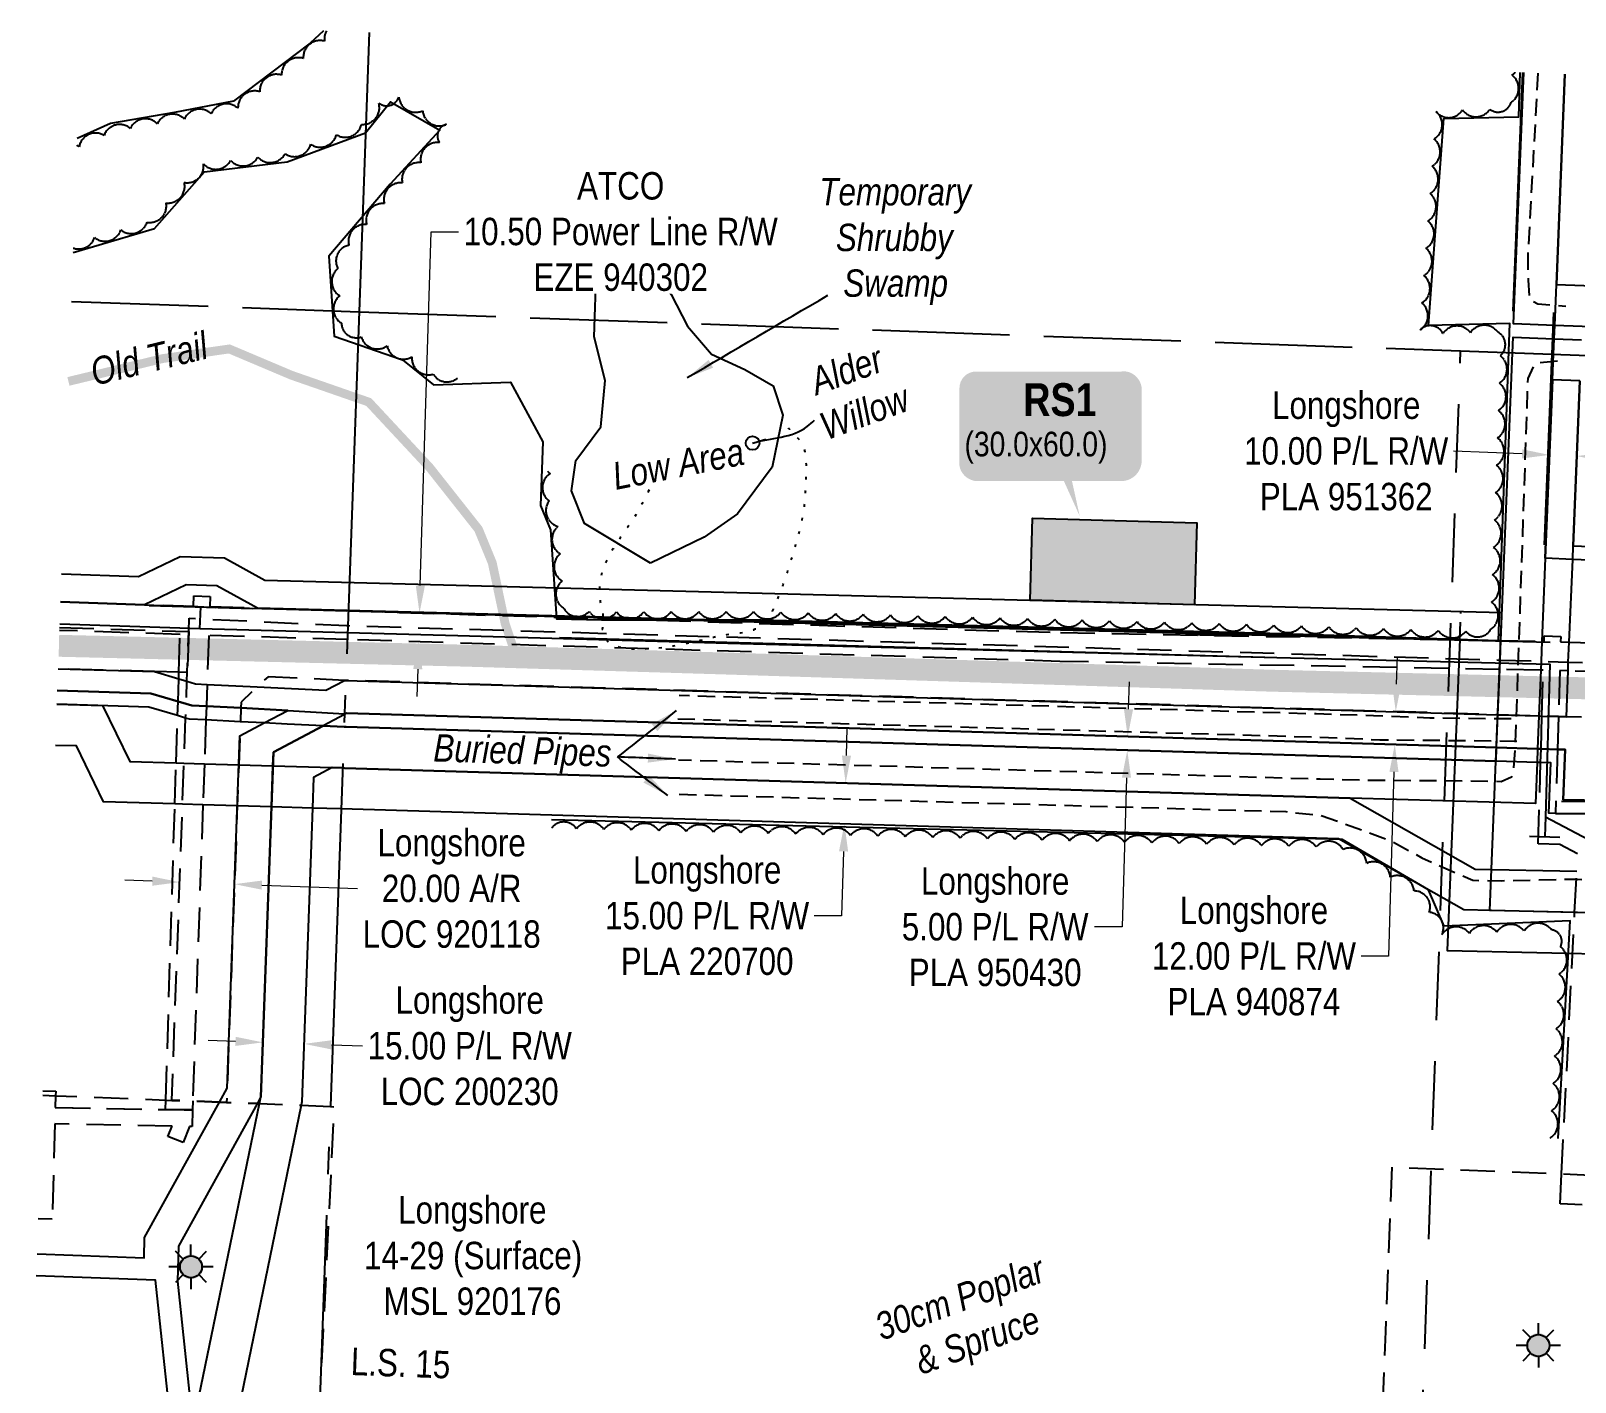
# Model space of a CAD drawing. Extents: x 341016 to 343384, y 6165871 to 6167962.
# Drawn here: x 341644 to 342208, y 6166415 to 6166908 of the extents above; entities that cross this region are included whole.
import ezdxf

# ---------------------------------------------------------------- set-up
doc = ezdxf.new("R2010")
doc.units = 0
doc.header["$LTSCALE"] = 5
doc.header["$PDMODE"] = 3
doc.header["$PDSIZE"] = 20
for name, pattern in [('0', [1, 1, 0]), ('foc-ACCESSROAD', [3.75, 2.5, -1.25]), ('foc-FLOWLINE', [3.75, 2.5, -1.25]), ('foc-LSD', [8, 5, -3]), ('foc-QUARTERLINE', [33, 25, -3, 2, -3]), ('foc-TOPO', [1, 0.2, -0.8]), ('foc-TRAV', [1.875, 1.25, -0.625]), ('foc-UNSURVEYED', [12.5, 10, -2.5]), ('POWERLINE5', [7.8, 2.4, -0.6, 0.6, -0.6, 0.6, -0.6, 2.4]), ('UG_PIPE', [1.875, 1.25, -0.625])]:
    doc.linetypes.add(name, pattern=pattern)
doc.layers.get('Defpoints').update_dxf_attribs({"color": 9})
for name, color, linetype in [('AS-PIPE-UG', 44, 'UG_PIPE'), ('AS-PIPE-UG-T', 44, 'Continuous'), ('AS-POWER', 104, 'foc-POWER'), ('AS-POWER-EXISTING', 72, 'POWERLINE5'), ('AS-ROADS', 254, 'Continuous'), ('AS-SYMBOL', 7, 'Continuous'), ('C-RW', 13, 'Continuous'), ('F-AR', 190, 'foc-ACCESSROAD'), ('F-EZE', 190, 'foc-FLOWLINE'), ('F-RW', 190, 'Continuous'), ('F-WS', 190, 'foc-ACCESSROAD'), ('F-WS-S', 190, 'Continuous'), ('L-QSEC', 8, 'foc-QUARTERLINE'), ('L-SECTION-LSD', 7, 'foc-LSD'), ('L-USEC', 7, 'foc-UNSURVEYED'), ('P-TEMP-BLOCKS', 250, 'Continuous'), ('P-TEMP-H', 41, 'Continuous'), ('P-TEMP_WORKSPACE', 46, 'Continuous'), ('P-TRAV', 4, 'foc-TRAV'), ('T-BUSH', 110, '0'), ('T-BUSH-T', 110, 'Continuous'), ('T-GENERAL', 48, 'foc-TOPO'), ('WETLAND', 143, 'Continuous'), ('WETLAND-T', 146, 'Continuous')]:
    doc.layers.add(name, color=color, linetype=linetype)
for name, color, linetype, lineweight in [('F-EZE-T', 190, 'Continuous', 9), ('F-RW-T', 190, 'Continuous', 9), ('F-WS-T', 190, 'Continuous', 9), ('T-TEXT', 48, 'Continuous', 18)]:
    doc.layers.add(name, color=color, linetype=linetype, lineweight=lineweight)
doc.styles.add('100L', font='ARIALN.TTF', dxfattribs={"height": 11})
doc.styles.add('80', font='ARIALN.TTF', dxfattribs={"height": 10})
doc.styles.add('80CG', font='ARIALN.TTF', dxfattribs={"height": 10})
doc.styles.add('80L', font='ARIALN.TTF', dxfattribs={"height": 10})
doc.styles.add('BOLD', font='ARIALNB.TTF')
doc.styles.add('foc-LtypeFont', font='ARIALN.TTF', dxfattribs={"height": 7.35})
doc.linetypes.add('foc-POWER', pattern='A,6,-1,["P",foc-LtypeFont,S=0.2,R=0,X=-0.625,Y=-0.75],-1.24,4', length=12.24)
doc.dimstyles.new('Compass 5 000', dxfattribs={"dimscale": 5, "dimtxt": 9, "dimasz": 2, "dimexe": 0.2, "dimexo": 0.0625, "dimgap": 0.5, "dimtad": 0, "dimtih": 1, "dimtoh": 1, "dimzin": 0, "dimdsep": 46, "dimtxsty": '80CG', "dimcen": 0.1, "dimse1": 1, "dimse2": 1, "dimclrd": 256, "dimclrt": 256, "dimaunit": 1, "dimadec": 4, "dimazin": 0, "dimtfac": 0.06, "dimtofl": 0, "dimtmove": 0, "dimatfit": 1, "dimfxl": 0.2, "dimtolj": 1, "dimtzin": 0, "dimlwd": -1, "dimarcsym": 0})

# ---------------------------------------------------------------- blocks, each defined once
blk = doc.blocks.new('*U439')
at = {"color": 72}
blk.add_line((-1.1, 0.04), (1.1, -0.04), dxfattribs=at)
at = {"layer": 'AS-SYMBOL', "color": 72, "flags": 128}
blk.add_lwpolyline([(0.05, 1.45), (0, 0)], dxfattribs=at)
blk = doc.blocks.new('*U441')
at = {"color": 72}
blk.add_line((1.1, -0.06), (-1.1, 0.06), dxfattribs=at)
at = {"layer": 'AS-SYMBOL', "color": 72, "flags": 128}
blk.add_lwpolyline([(-0.08, -1.59), (0, 0)], dxfattribs=at)
blk = doc.blocks.new('*D447')
at = {"layer": 'Defpoints', "color": 0, "transparency": 16777216}
for p in [(341785.98, 6166695.73), (341794.48, 6166695.47), (341794.16, 6166684.98)]:
    blk.add_point(p, dxfattribs=at)
at = {"layer": 'F-EZE-T', "transparency": 16777216}
for p, q in [((341786.28, 6166705.73), (341790.23, 6166834.91)), ((341790.23, 6166834.91), (341800.23, 6166834.91)), ((341785.35, 6166675.24), (341785.05, 6166665.25))]:
    blk.add_line(p, q, dxfattribs=at)
for points in [[(341784.62, 6166705.78), (341787.95, 6166705.68), (341785.98, 6166695.73)], [(341783.69, 6166675.29), (341787.02, 6166675.19), (341785.66, 6166685.24)]]:
    blk.add_solid(points, dxfattribs=at)
at = {"layer": 'F-EZE-T', "transparency": 16777216, "insert": (341859.38, 6166834.91), "char_height": 10, "attachment_point": 5, "style": '80CG', "bg_fill": 3, "box_fill_scale": 1.1, "bg_fill_color": 256, "bg_fill_true_color": 13158600, "bg_fill_transparency": 0}
blk.add_mtext('\\A1;ATCO\\P10.50 Power Line R/W\\PEZE 940302', dxfattribs=at)
blk = doc.blocks.new('*D449')
at = {"layer": 'Defpoints', "color": 0, "transparency": 16777216}
for p in [(342198.23, 6166753.42), (342197.78, 6166742.24), (342207.77, 6166741.83)]:
    blk.add_point(p, dxfattribs=at)
at = {"layer": 'F-RW-T', "transparency": 16777216}
for p, q in [((342188.24, 6166753.82), (342163.16, 6166754.84)), ((342218.21, 6166752.62), (342228.21, 6166752.21))]:
    blk.add_line(p, q, dxfattribs=at)
for points in [[(342188.31, 6166755.49), (342188.17, 6166752.16), (342198.23, 6166753.42)], [(342218.28, 6166754.28), (342218.15, 6166750.95), (342208.22, 6166753.02)]]:
    blk.add_solid(points, dxfattribs=at)
at = {"layer": 'F-RW-T', "transparency": 16777216, "insert": (342124.07, 6166754.84), "char_height": 10, "attachment_point": 5, "style": '80CG', "bg_fill": 3, "box_fill_scale": 1.1, "bg_fill_color": 256, "bg_fill_true_color": 13158600, "bg_fill_transparency": 0}
blk.add_mtext('\\A1;Longshore\\P10.00 P/L R/W\\PPLA 951362', dxfattribs=at)
blk = doc.blocks.new('*D452')
at = {"layer": 'Defpoints', "color": 0, "transparency": 16777216}
for p in [(341698.62, 6166600.89), (341718.6, 6166600.17), (341718.47, 6166596.78)]:
    blk.add_point(p, dxfattribs=at)
at = {"layer": 'F-RW-T', "transparency": 16777216}
for p, q in [((341688.5, 6166597.86), (341678.51, 6166598.22)), ((341728.47, 6166596.42), (341763.4, 6166595.16))]:
    blk.add_line(p, q, dxfattribs=at)
for points in [[(341688.56, 6166599.53), (341688.44, 6166596.2), (341698.49, 6166597.5)], [(341728.53, 6166598.09), (341728.41, 6166594.76), (341718.47, 6166596.78)]]:
    blk.add_solid(points, dxfattribs=at)
at = {"layer": 'F-RW-T', "transparency": 16777216, "insert": (341797.71, 6166595.16), "char_height": 10, "attachment_point": 5, "style": '80CG'}
blk.add_mtext('\\A1;Longshore\\P20.00 A/R\\PLOC 920118', dxfattribs=at)
blk = doc.blocks.new('*D454')
at = {"layer": 'Defpoints', "color": 0, "transparency": 16777216}
for p in [(342025.98, 6166631.16), (341941, 6166618.73), (342025.54, 6166616.19)]:
    blk.add_point(p, dxfattribs=at)
at = {"layer": 'F-RW-T', "transparency": 16777216}
for p, q in [((341941.74, 6166643.69), (341942.04, 6166653.69)), ((341940.7, 6166608.73), (341939.99, 6166585.24)), ((341939.99, 6166585.24), (341929.99, 6166585.24))]:
    blk.add_line(p, q, dxfattribs=at)
for points in [[(341940.08, 6166643.74), (341943.41, 6166643.64), (341941.44, 6166633.7)], [(341939.03, 6166608.78), (341942.36, 6166608.68), (341941, 6166618.73)]]:
    blk.add_solid(points, dxfattribs=at)
at = {"layer": 'F-RW-T', "transparency": 16777216, "insert": (341890.91, 6166585.24), "char_height": 10, "attachment_point": 5, "style": '80CG'}
blk.add_mtext('\\A1;Longshore\\P15.00 P/L R/W\\PPLA 220700', dxfattribs=at)
blk = doc.blocks.new('*D455')
at = {"layer": 'Defpoints', "color": 0, "transparency": 16777216}
for p in [(342096.94, 6166649.06), (342044.2, 6166645.63), (342096.79, 6166644.07)]:
    blk.add_point(p, dxfattribs=at)
at = {"layer": 'F-RW-T', "transparency": 16777216}
for p, q in [((342044.65, 6166660.63), (342044.95, 6166670.62)), ((342043.9, 6166635.64), (342042.28, 6166581.17)), ((342042.28, 6166581.17), (342032.28, 6166581.17))]:
    blk.add_line(p, q, dxfattribs=at)
for points in [[(342042.98, 6166660.68), (342046.32, 6166660.58), (342044.35, 6166650.63)], [(342042.24, 6166635.69), (342045.57, 6166635.59), (342044.2, 6166645.63)]]:
    blk.add_solid(points, dxfattribs=at)
at = {"layer": 'F-RW-T', "transparency": 16777216, "insert": (341995.99, 6166581.17), "char_height": 10, "attachment_point": 5, "style": '80CG'}
blk.add_mtext('\\A1;Longshore\\P5.00 P/L R/W\\PPLA 950430', dxfattribs=at)
blk = doc.blocks.new('*D460')
at = {"layer": 'Defpoints', "color": 0, "transparency": 16777216}
for p in [(341729.53, 6166557.86), (341744.52, 6166557.32), (341743.84, 6166538.49)]:
    blk.add_point(p, dxfattribs=at)
at = {"layer": 'F-RW-T', "transparency": 16777216}
for p, q in [((341718.86, 6166539.39), (341708.86, 6166539.75)), ((341753.83, 6166538.13), (341765.21, 6166537.72))]:
    blk.add_line(p, q, dxfattribs=at)
for points in [[(341718.92, 6166541.06), (341718.8, 6166537.73), (341728.85, 6166539.03)], [(341753.89, 6166539.8), (341753.77, 6166536.47), (341743.84, 6166538.49)]]:
    blk.add_solid(points, dxfattribs=at)
at = {"layer": 'F-RW-T', "transparency": 16777216, "insert": (341804.3, 6166537.72), "char_height": 10, "attachment_point": 5, "style": '80CG'}
blk.add_mtext('\\A1;Longshore\\P15.00 P/L R/W\\PLOC 200230', dxfattribs=at)
blk = doc.blocks.new('GAS')
h = blk.add_hatch(color=255)
h.dxf.hatch_style = 1
edge = h.paths.add_edge_path()
edge.add_arc((0, 0), 0.9, 0, 360)
for p, q in [((-0.57, 0.57), (-1.14, 1.14)), ((0, 0.81), (0, 1.62)), ((0.57, 0.57), (1.14, 1.14)), ((-0.81, 0), (-1.62, 0)), ((1.62, 0), (0.81, 0)), ((-0.57, -0.57), (-1.14, -1.14)), ((0, -0.81), (0, -1.62)), ((1.14, -1.14), (0.57, -0.57))]:
    blk.add_line(p, q)
blk.add_circle((0, 0), 0.8)
blk = doc.blocks.new('*D464')
at = {"layer": 'Defpoints', "color": 0, "transparency": 16777216}
for p in [(342107.14, 6166660.76), (342106.78, 6166648.77), (342141.79, 6166647.72)]:
    blk.add_point(p, dxfattribs=at)
at = {"layer": 'F-RW-T', "transparency": 16777216}
for p, q in [((342142.45, 6166669.71), (342142.75, 6166679.7)), ((342141.49, 6166637.73), (342139.49, 6166570.51)), ((342139.49, 6166570.51), (342129.49, 6166570.51))]:
    blk.add_line(p, q, dxfattribs=at)
for points in [[(342140.78, 6166669.76), (342144.11, 6166669.66), (342142.15, 6166659.71)], [(342139.83, 6166637.78), (342143.16, 6166637.68), (342141.79, 6166647.72)]]:
    blk.add_solid(points, dxfattribs=at)
at = {"layer": 'F-RW-T', "transparency": 16777216, "insert": (342090.4, 6166570.51), "char_height": 10, "attachment_point": 5, "style": '80CG'}
blk.add_mtext('\\A1;Longshore\\P12.00 P/L R/W\\PPLA 940874', dxfattribs=at)
blk = doc.blocks.new('*U465')
h = blk.add_hatch(color=191)
edge = h.paths.add_edge_path()
edge.add_line((-26.5, -20), (26.5, -20))
edge.add_arc((26.5, -14), 6, 270, 360)
edge.add_line((32.5, -14), (32.5, 12.5))
edge.add_arc((26.5, 12.5), 6, 0, 90)
edge.add_line((26.5, 18.5), (-26.5, 18.5))
edge.add_arc((-26.5, 12.5), 6, 90, 180)
edge.add_line((-32.5, 12.5), (-32.5, -14))
edge.add_arc((-26.5, -14), 6, 180, 270)
at = {"color": 250, "flags": 128}
blk.add_lwpolyline([(-26.5, -20, 3, 3, 0), (26.5, -20, 3, 3, 0.414214), (32.5, -14, 3, 3, 0), (32.5, 12.5, 3, 0, 0.414214), (26.5, 18.5, 0, 0, 0), (-26.5, 18.5, 0, 0, 0.414214), (-32.5, 12.5, 0, 0, 0), (-32.5, -14, 0, 3, 0.414214)], format="xyseb", close=True, dxfattribs=at)
at = {"flags": 128}
blk.add_lwpolyline([(11.38, -34.27, 0, 7.5, 0), (0, 0, 0, 0, 0)], format="xyseb", dxfattribs=at)
at = {"color": 250}
for tag, p, height, style in [('TEMP_AREA_W1_001', (-9.21, 2.24), 12, 'BOLD'), ('ENTER_TEXT_001', (-30.66, -12.47), 9, '80')]:
    blk.add_attdef(tag, p, '', height=height, dxfattribs=dict(at, style=style))

msp = doc.modelspace()

# ---------------------------------------------------------------- hatches: boundary and pattern name
at = {"layer": 'P-TEMP-H'}
h = msp.add_hatch(color=256, dxfattribs=at)
h.dxf.hatch_style = 1
h.paths.add_polyline_path([(342068.755, 6166698.698), (342008.793, 6166700.408), (342009.648, 6166730.389), (342069.609, 6166728.679)])

# ---------------------------------------------------------------- linework, layer by layer
at = {"layer": 'AS-PIPE-UG', "flags": 128}
for points in [[(342194.013, 6166892.791), (342190.283, 6166825.828), (342190.432, 6166817.161), (342190.839, 6166810.28), (342194.003, 6166808.581), (342204.202, 6166807.671)], [(341880.739, 6166629.591), (342102.047, 6166623.241), (342114.953, 6166621.822), (342123.167, 6166618.918), (342140.355, 6166612.624), (342151.678, 6166606.387), (342170.247, 6166598.176), (342180.827, 6166598.047), (342207.998, 6166598.647), (342235.606, 6166595.547), (342257.225, 6166598.156), (342273.802, 6166603.866), (342289.074, 6166609.105), (342302.426, 6166613.339), (342318.104, 6166613.379), (342413.164, 6166610.377), (342416.685, 6166611.737), (342419.004, 6166615.116), (342418.564, 6166628.353), (342420.302, 6166720.908)], [(342184.295, 6166657.067), (342154.593, 6166657.344), (342133.978, 6166658.242), (342113.064, 6166658.888), (341880.739, 6166665.576)], [(341880.209, 6166657.109), (342113.032, 6166650.491), (342136.322, 6166649.489), (342155.161, 6166649.302), (342186.568, 6166648.993)]]:
    msp.add_lwpolyline(points, dxfattribs=at)
msp.add_lwpolyline([(342201.105, 6166787.6), (342194.731, 6166787.073), (342192.452, 6166786.086), (342190.297, 6166781.315), (342185.722, 6166647.561), (342184.978, 6166638.156), (342184.337, 6166635.83), (342180.654, 6166634.158), (342153.677, 6166634.509), (342134.364, 6166634.568), (342114.599, 6166635.071, -0.0010601), (342114.547, 6166635.073), (341880.474, 6166642.027)], format="xyb", dxfattribs=at)
at = {"layer": 'AS-POWER', "flags": 128}
for points in [[(341654.717, 6166691.804), (341705.785, 6166690.042), (341799.949, 6166687.482), (341898.484, 6166684.751), (342098.765, 6166679.516), (342198.32, 6166677.075)], [(341837.006, 6166686.748), (342098.765, 6166679.516), (342198.32, 6166677.075), (342196.727, 6166621.343), (342214.82, 6166611.849)]]:
    msp.add_lwpolyline(points, dxfattribs=at)
at = {"layer": 'AS-ROADS', "flags": 128}
for points, const_width in [([(341657.904, 6166780.261), (341692.313, 6166788.601), (341716.583, 6166792.109), (341739.28, 6166782.513), (341767.458, 6166772.719), (341789.639, 6166748.885), (341807.477, 6166726.306), (341812.52, 6166714.06), (341817.206, 6166691.956), (341820.177, 6166683.075)], 3.221), ([(341654.427, 6166683.768), (341801.986, 6166680.186), (341896.797, 6166677.327), (342097.298, 6166671.015), (342246.435, 6166667.407), (342666.492, 6166654.685), (342688.485, 6166654.033)], 7.998), ([(342097.298, 6166671.015), (342246.435, 6166667.407)], 7.998)]:
    msp.add_lwpolyline(points, dxfattribs=dict(at, const_width=const_width))
at = {"layer": 'C-RW'}
for points in [[(342680.747, 6166554.476), (342635.952, 6166554.409), (342635.949, 6166566.163), (342629.878, 6166616.878), (342443.981, 6166623.743), (342424.905, 6166624.046), (342424.587, 6166604.053), (342310.001, 6166605.63), (342256.483, 6166585.39), (342176.464, 6166587.174), (342180.884, 6166695.763), (341729.565, 6166707.577), (341714.777, 6166715.726), (341698.655, 6166716.186), (341683.509, 6166708.932), (341655.368, 6166709.875)], [(341655.008, 6166699.884), (341685.62, 6166698.858), (341700.79, 6166706.124), (341712.072, 6166705.802), (341726.871, 6166697.646), (342165.484, 6166686.165), (342160.859, 6166572.522), (342259.062, 6166570.332), (342312.642, 6166590.596), (342439.344, 6166588.852), (342439.657, 6166608.525), (342616.515, 6166602.34), (342620.953, 6166565.267), (342620.959, 6166539.391), (342680.524, 6166539.48)]]:
    msp.add_lwpolyline(points, dxfattribs=at)
at = {"layer": 'Defpoints', "color": 3}
for p, q in [((342196.375, 6166720.657), (342199.822, 6166805.356)), ((342202.621, 6166627.096), (342443.421, 6166623.159))]:
    msp.add_line(p, q, dxfattribs=at)
at = {"layer": 'Defpoints', "color": 2}
msp.add_line((341687.32, 6166698.506), (341725.086, 6166697.43), dxfattribs=at)
at = {"layer": 'Defpoints', "flags": 128}
for points in [[(341750.967, 6166908.198), (341746.073, 6166903.769), (341718.139, 6166882.483), (341696.648, 6166878.414), (341673.221, 6166874.415), (341661.097, 6166868.897)], [(341659.599, 6166827.313), (341689.292, 6166836.023), (341707.503, 6166856.692), (341737.713, 6166860.445), (341766.23, 6166871.046), (341775.371, 6166882.349), (341793.428, 6166872), (341775.253, 6166852.299), (341752.956, 6166825.961), (341754.81, 6166796.809), (341779.72, 6166788.151), (341791.03, 6166779.015), (341819.197, 6166779.934), (341831.02, 6166758.177), (341830.178, 6166734.94), (341833.738, 6166726.085), (341835.916, 6166693.605), (341852.343, 6166693.208), (341910.643, 6166693.259), (342100.78, 6166688.268), (342179.616, 6166685.682), (342183.736, 6166801.433), (342154.047, 6166800.62), (342159.69, 6166876.189), (342187.03, 6166876.79), (342187.569, 6166893.015)], [(342201.453, 6166503.909), (342205.774, 6166583.435), (342159.843, 6166581.424), (342154.082, 6166594.688), (342122.544, 6166613.107), (341834.191, 6166620.2)]]:
    msp.add_lwpolyline(points, dxfattribs=at)
at = {"layer": 'Defpoints', "color": 3, "flags": 128}
for points in [[(342188.399, 6166892.986), (342184.86, 6166805.935)], [(341655.005, 6166699.797), (341706.032, 6166698.036), (341800.166, 6166695.477), (341898.699, 6166692.746), (342098.968, 6166687.511), (342198.516, 6166685.071)]]:
    msp.add_lwpolyline(points, dxfattribs=at)
msp.add_lwpolyline([(342065.856, 6166688.773), (342075.85, 6166688.512), (342075.822, 6166687.559), (342065.825, 6166687.741)], close=True, dxfattribs=at)
at = {"layer": 'F-AR'}
msp.add_lwpolyline([(341654.666, 6166690.399), (341701.79, 6166689.002), (341701.25, 6166674.015), (341698.201, 6166674.106), (341689.302, 6166674.37), (341654.126, 6166675.413)], dxfattribs=at)
at = {"layer": 'F-AR', "flags": 128}
msp.add_lwpolyline([(342228.178, 6166677.16), (342228.049, 6166673.944), (342227.373, 6166657.181), (342219.376, 6166657.417), (342204.387, 6166657.858), (342201.494, 6166657.944), (342195.496, 6166658.123), (342194.392, 6166658.155), (342179.402, 6166658.602), (341759.066, 6166671.147), (341758.629, 6166671.16), (341730.716, 6166672.453), (341726.784, 6166668.775), (341720.869, 6166663.241), (341720.791, 6166661.067), (341720.611, 6166656.071), (341720.424, 6166650.894), (341720.044, 6166640.333), (341719.504, 6166625.362), (341715.791, 6166522.315), (341715.603, 6166517.089), (341713.029, 6166517.243), (341703.221, 6166517.656), (341695.624, 6166517.873), (341699.519, 6166625.961), (341700.059, 6166640.947), (341700.653, 6166657.415), (341700.838, 6166662.576), (341701.135, 6166670.834), (341701.25, 6166674.015), (341701.79, 6166689.002), (341701.963, 6166693.799), (341759.39, 6166691.141), (341759.786, 6166691.129), (342180.207, 6166678.582), (342195.197, 6166678.135), (342205.066, 6166677.841), (342220.181, 6166677.396), (342228.178, 6166677.16)], close=True, dxfattribs=at)
at = {"layer": 'F-EZE'}
for points in [[(341655.008, 6166699.884), (341703.505, 6166698.258), (341703.639, 6166701.944), (341709.636, 6166701.725), (341709.502, 6166698.071), (341759.98, 6166696.527), (342019.82, 6166688.582), (342180.492, 6166685.647), (342195.489, 6166685.374), (342196.286, 6166685.359), (342196.345, 6166687.372), (342202.342, 6166687.197), (342202.284, 6166685.194), (342205.452, 6166685.103), (342220.475, 6166684.668)], [(342208.472, 6166607.787), (342201.949, 6166611.214), (342194.142, 6166611.44), (342195.003, 6166641.136), (342195.149, 6166646.132), (342195.496, 6166658.123), (342195.982, 6166674.863), (342195.066, 6166674.879), (342180.069, 6166675.153), (342019.534, 6166678.086), (341759.602, 6166686.034), (341709.119, 6166687.578), (341708.498, 6166669.69), (341708.221, 6166661.696), (341708.047, 6166656.7), (341707.492, 6166640.718), (341706.972, 6166625.739), (341703.221, 6166517.656), (341703.106, 6166514.35), (341700.108, 6166514.405), (341693.298, 6166514.53), (341693.404, 6166517.991), (341696.724, 6166626.045), (341697.185, 6166641.035), (341697.715, 6166658.292), (341697.873, 6166663.462), (341698.128, 6166671.733), (341698.201, 6166674.106), (341698.625, 6166687.921), (341654.63, 6166689.396)], [(342220.051, 6166674.175), (342205.028, 6166674.61), (342201.98, 6166674.698), (342201.494, 6166657.944), (342201.146, 6166645.953), (342200.469, 6166622.611), (342217.314, 6166622.473)], [(342210.196, 6166479.748), (342202.103, 6166480.103), (342202.649, 6166491.051), (342207.409, 6166586.484), (342208.156, 6166601.468)], [(341648.573, 6166521.296), (341653.244, 6166521.171), (341653.2, 6166519.551), (341653.085, 6166515.271), (341693.298, 6166514.53), (341700.108, 6166514.405), (341703.106, 6166514.35), (341702.996, 6166508.352), (341702.091, 6166508.37), (341699.804, 6166502.484), (341694.213, 6166504.655), (341695.701, 6166508.488), (341652.923, 6166509.275), (341651.987, 6166474.534), (341646.892, 6166474.648)], [(341653.41, 6166515.265), (341693.298, 6166514.53), (341700.108, 6166514.405), (341703.106, 6166514.35), (341702.996, 6166508.352), (341702.091, 6166508.37), (341699.804, 6166502.484), (341694.213, 6166504.655), (341695.701, 6166508.488), (341652.923, 6166509.275), (341651.987, 6166474.534), (341651.943, 6166474.535)]]:
    msp.add_lwpolyline(points, dxfattribs=at)
at = {"layer": 'F-RW'}
for points in [[(342203.835, 6166892.449), (342200.74, 6166815.636), (342210.729, 6166815.233), (342225.712, 6166814.629), (342233.705, 6166814.308), (342251.02, 6166813.61), (342253.684, 6166813.503), (342253.08, 6166798.518), (342250.565, 6166798.62), (342233.101, 6166799.323), (342225.109, 6166799.646), (342210.125, 6166800.249), (342200.136, 6166800.652), (342185.152, 6166801.256), (342188.849, 6166892.971)], [(342221.685, 6166714.697), (342206.702, 6166715.301), (342196.711, 6166715.703), (342199.337, 6166780.833), (342199.713, 6166790.162), (342199.941, 6166795.821), (342200.136, 6166800.652), (342200.74, 6166815.636), (342203.835, 6166892.449)], [(341654.126, 6166675.413), (341689.302, 6166674.37), (341698.128, 6166671.733), (341701.135, 6166670.834), (341704.257, 6166669.902), (341708.498, 6166669.69), (341726.784, 6166668.775), (341751.776, 6166667.525), (341758.629, 6166671.16), (341759.066, 6166671.147), (342179.402, 6166658.602), (342194.392, 6166658.155), (342195.496, 6166658.123), (342201.494, 6166657.944), (342204.387, 6166657.858), (342205.028, 6166674.609), (342205.075, 6166677.841), (342205.452, 6166685.102), (342206.702, 6166715.301), (342206.903, 6166720.295), (342209.326, 6166780.428)], [(342209.326, 6166780.428), (342206.903, 6166720.295), (342221.886, 6166719.691)], [(341646.431, 6166461.843), (341685.485, 6166460.441), (341685.695, 6166467.772), (341713.028, 6166517.249), (341715.791, 6166522.315), (341720.424, 6166650.894), (341729.36, 6166655.634), (341737.982, 6166660.207), (341720.791, 6166661.067), (341708.221, 6166661.696), (341702.893, 6166661.962), (341700.838, 6166662.576), (341697.873, 6166663.462), (341688.017, 6166666.407), (341653.838, 6166667.42)], [(341653.838, 6166667.42), (341688.017, 6166666.407), (341697.873, 6166663.462), (341700.838, 6166662.576), (341702.893, 6166661.962), (341708.221, 6166661.696), (341720.791, 6166661.067), (341737.982, 6166660.207), (341758.626, 6166658.941), (341759.426, 6166659.135), (342178.919, 6166646.615), (342193.909, 6166646.169), (342195.149, 6166646.132), (342201.146, 6166645.953), (342203.904, 6166645.87), (342203.165, 6166627.569), (342225.935, 6166627.206)], [(342217.311, 6166622.418), (342200.469, 6166622.611), (342197.964, 6166622.653), (342198.705, 6166641.025), (342195.003, 6166641.136), (342193.707, 6166641.175), (342178.718, 6166641.621), (341759.228, 6166654.139), (341758.454, 6166654.175), (341750.805, 6166654.562), (341737.732, 6166655.215), (341729.36, 6166655.634), (341720.611, 6166656.071), (341708.047, 6166656.7), (341702.04, 6166657), (341700.653, 6166657.415), (341697.715, 6166658.292), (341687.214, 6166661.43), (341653.658, 6166662.425)], [(341653.658, 6166662.424), (341670.276, 6166661.931), (341680.238, 6166641.556), (341697.185, 6166641.035), (341700.059, 6166640.947), (341707.492, 6166640.718), (341720.044, 6166640.333), (341732.487, 6166639.95), (341754.139, 6166639.343), (341757.913, 6166639.169), (341758.625, 6166639.148), (342125.495, 6166628.194), (342171.126, 6166602.293), (342208.156, 6166601.468)], [(342225.935, 6166627.206), (342203.165, 6166627.569), (342203.904, 6166645.87), (342201.146, 6166645.953), (342195.149, 6166646.132), (342193.909, 6166646.169), (342178.919, 6166646.615), (341759.426, 6166659.135), (341758.617, 6166658.707), (341750.805, 6166654.562), (341732.667, 6166644.94), (341728.135, 6166519.177), (341726.823, 6166516.799), (341698.06, 6166464.672), (341697.695, 6166451.93), (341703.338, 6166398.965)], [(342215.511, 6166586.303), (342207.409, 6166586.484), (342167.012, 6166587.385), (342121.312, 6166613.325), (341757.375, 6166624.228), (341746.938, 6166624.541), (341731.948, 6166624.99), (341719.504, 6166625.362), (341706.972, 6166625.739), (341699.519, 6166625.961), (341696.724, 6166626.045), (341670.747, 6166626.824), (341660.781, 6166647.211), (341653.118, 6166647.438)], [(341695.324, 6166398.699), (341689.614, 6166452.29), (341646.143, 6166453.851)]]:
    msp.add_lwpolyline(points, dxfattribs=at)
at = {"layer": 'F-RW', "flags": 128}
for points in [[(341703.338, 6166398.965), (341727.637, 6166516.762), (341728.135, 6166519.177), (341731.948, 6166624.99), (341732.487, 6166639.95), (341732.667, 6166644.94), (341750.805, 6166654.562), (341758.454, 6166654.175), (341759.229, 6166654.138), (342178.718, 6166641.62), (342178.919, 6166646.615), (342179.402, 6166658.602), (342180.069, 6166675.153), (342180.207, 6166678.582), (342180.492, 6166685.647), (342184.727, 6166790.696), (342184.958, 6166796.429), (342199.941, 6166795.821), (342209.93, 6166795.415)], [(342209.326, 6166780.428), (342199.337, 6166780.833), (342196.711, 6166715.703), (342195.489, 6166685.374), (342195.197, 6166678.135), (342195.066, 6166674.879), (342194.392, 6166658.155), (342193.909, 6166646.169), (342193.707, 6166641.175), (342193.103, 6166626.178), (342125.495, 6166628.194), (341758.625, 6166639.148), (341757.913, 6166639.169), (341754.139, 6166639.343), (341747.342, 6166635.741), (341746.938, 6166624.541), (341743.076, 6166517.379), (341742.809, 6166516.081), (341718.302, 6166397.204)]]:
    msp.add_lwpolyline(points, dxfattribs=at)
at = {"layer": 'F-WS', "flags": 128}
msp.add_lwpolyline([(342238.961, 6166585.78), (342234.356, 6166489.801), (342250.761, 6166489.154), (342246.037, 6166369.248), (342136.123, 6166373.579), (342138.485, 6166433.533), (342140.847, 6166493.486), (342202.649, 6166491.051), (342210.744, 6166490.732), (342219.372, 6166490.391), (342223.964, 6166586.115), (342224.682, 6166601.099), (342225.695, 6166622.211), (342225.935, 6166627.206), (342226.654, 6166642.194), (342227.373, 6166657.181), (342242.375, 6166656.943), (342241.656, 6166641.955), (342240.937, 6166626.968), (342240.697, 6166621.972), (342239.68, 6166600.765), (342238.961, 6166585.78)], close=True, dxfattribs=at)
msp.add_lwpolyline([(341648.517, 6166519.732), (341653.2, 6166519.551), (341693.404, 6166517.991), (341695.624, 6166517.873), (341703.221, 6166517.656), (341713.029, 6166517.243), (341715.603, 6166517.089), (341726.824, 6166516.799), (341727.637, 6166516.762), (341742.809, 6166516.081), (341753.462, 6166515.604), (341754.803, 6166515.551), (341749.738, 6166412.272), (341748.947, 6166396.106), (341718.302, 6166397.204), (341703.288, 6166397.751), (341695.299, 6166398.04), (341678.836, 6166398.632), (341675.318, 6166398.76), (341668.345, 6166399.01), (341644.198, 6166399.881)], dxfattribs=at)
at = {"layer": 'L-QSEC'}
for p, q in [((341767.586, 6166907.62), (341763.914, 6166805.717)), ((341763.914, 6166805.717), (341734.95, 6166001.84))]:
    msp.add_line(p, q, dxfattribs=at)
at = {"layer": 'L-SECTION-LSD'}
msp.add_line((342136.928, 6165987.495), (342165.817, 6166791.389), dxfattribs=at)
at = {"layer": 'L-USEC'}
for p, q in [((341658.956, 6166809.455), (341763.915, 6166805.716)), ((341763.915, 6166805.716), (342165.818, 6166791.389)), ((341763.915, 6166805.716), (342165.818, 6166791.389)), ((342165.818, 6166791.389), (342567.72, 6166777.062)), ((342165.818, 6166791.389), (342567.72, 6166777.062))]:
    msp.add_line(p, q, dxfattribs=at)
at = {"layer": 'P-TEMP_WORKSPACE', "flags": 128}
msp.add_lwpolyline([(342068.755, 6166698.698), (342008.793, 6166700.408), (342009.648, 6166730.389), (342069.609, 6166728.679)], close=True, dxfattribs=at)
at = {"layer": 'P-TRAV'}
msp.add_line((342165.484, 6166686.165), (342165.891, 6166696.156), dxfattribs=at)
at = {"layer": 'T-BUSH', "flags": 128}
for points in [[(341752.02, 6166908.162, 0.1578639), (341751.316, 6166904.469, 0.5205671), (341743.605, 6166898.118, 0.5205671), (341735.653, 6166892.059, 0.5205671), (341727.701, 6166885.999, 0.5205671), (341719.749, 6166879.94, 0.5205671), (341710.01, 6166877.892, 0.5205671), (341700.187, 6166876.032, 0.5205671), (341690.342, 6166874.295, 0.5205671), (341680.487, 6166872.613, 0.5205671), (341670.899, 6166870.063, 0.5205671), (341661.799, 6166865.921, 0.0363971), (341661.004, 6166866.315, 0.0363971)], [(341832.644, 6166747.552, 0.0541997), (341833.604, 6166746.648, 0.5205671), (341833.242, 6166736.657, 0.5205671), (341836.484, 6166727.296, 0.5205671), (341837.329, 6166717.361, 0.5205671), (341837.998, 6166707.386, 0.5205671), (341838.667, 6166697.411, 0.5205671), (341847.845, 6166696.317, 0.5205671), (341857.841, 6166696.212, 0.5205671), (341867.839, 6166696.221, 0.5205671), (341877.836, 6166696.23, 0.5205671), (341887.834, 6166696.238, 0.5205671), (341897.831, 6166696.247, 0.5205671), (341907.829, 6166696.256, 0.5205671), (341917.824, 6166696.071, 0.5205671), (341927.818, 6166695.808, 0.5205671), (341937.812, 6166695.546, 0.5205671), (341947.806, 6166695.284, 0.5205671), (341957.8, 6166695.021, 0.5205671), (341967.794, 6166694.759, 0.5205671), (341977.789, 6166694.497, 0.5205671), (341987.783, 6166694.234, 0.5205671), (341997.777, 6166693.972, 0.5205671), (342007.771, 6166693.71, 0.5205671), (342017.765, 6166693.447, 0.5205671), (342027.759, 6166693.185, 0.5205671), (342037.753, 6166692.923, 0.5205671), (342047.747, 6166692.66, 0.5205671), (342057.741, 6166692.398, 0.5205671), (342067.735, 6166692.136, 0.5205671), (342077.73, 6166691.873, 0.5205671), (342087.724, 6166691.611, 0.5205671), (342097.718, 6166691.349, 0.5205671), (342107.711, 6166691.042, 0.5205671), (342117.703, 6166690.714, 0.5205671), (342127.695, 6166690.386, 0.5205671), (342137.687, 6166690.058, 0.5205671), (342147.679, 6166689.73, 0.5205671), (342157.671, 6166689.403, 0.5205671), (342167.664, 6166689.075, 0.5205671), (342176.758, 6166689.708, 0.5205671), (342177.114, 6166699.7, 0.5205671), (342177.469, 6166709.691, 0.5205671), (342177.825, 6166719.682, 0.5205671), (342178.181, 6166729.673, 0.5205671), (342178.536, 6166739.665, 0.5205671), (342178.892, 6166749.656, 0.5205671), (342179.248, 6166759.647, 0.5205671), (342179.603, 6166769.638, 0.5205671), (342179.959, 6166779.629, 0.5205671), (342180.314, 6166789.621, 0.5205671), (342179.36, 6166798.313, 0.5205671), (342169.366, 6166798.039, 0.5205671), (342159.373, 6166797.765, 0.5205671), (342150.915, 6166798.957, 0.5205671), (342151.66, 6166808.927, 0.5205671), (342152.404, 6166818.897, 0.5205671), (342153.149, 6166828.867, 0.5205671), (342153.893, 6166838.837, 0.5205671), (342154.638, 6166848.806, 0.5205671), (342155.382, 6166858.776, 0.5205671), (342156.127, 6166868.746, 0.5205671), (342156.871, 6166878.716, 0.5205671), (342166.484, 6166879.338, 0.5205671), (342176.479, 6166879.558, 0.5205671), (342184.205, 6166882.073, 0.5205671), (342184.537, 6166892.065, 0.0642952), (342185.726, 6166893.079, 0.0642952)], [(341659.657, 6166828.928, 0.4169251), (341667.444, 6166832.74, 0.5205671), (341677.037, 6166835.554, 0.5205671), (341686.631, 6166838.368, 0.5205671), (341693.546, 6166845.388, 0.5205671), (341700.155, 6166852.89, 0.5205671), (341707.145, 6166859.67, 0.5205671), (341717.067, 6166860.903, 0.5205671), (341726.988, 6166862.135, 0.5205671), (341736.909, 6166863.368, 0.5205671), (341746.285, 6166866.832, 0.5205671), (341755.656, 6166870.315, 0.5205671), (341764.826, 6166874.079, 0.5205671), (341771.112, 6166881.852, 0.5205671), (341778.444, 6166884.044, 0.5205671), (341787.118, 6166879.073, 0.5205671), (341795.792, 6166874.102, 0.5205671), (341793.274, 6166867.409, 0.5205671), (341786.495, 6166860.061, 0.5205671), (341779.715, 6166852.713, 0.5205671), (341773.151, 6166845.175, 0.5205671), (341766.692, 6166837.544, 0.5205671), (341760.232, 6166829.914, 0.5205671), (341756.247, 6166821.465, 0.5205671), (341756.882, 6166811.488, 0.5205671), (341757.516, 6166801.51, 0.5205671), (341764.733, 6166796.535, 0.5205671), (341774.176, 6166793.253, 0.5205671), (341783.192, 6166789.201, 0.5205671), (341790.97, 6166782.92, 0.4598672), (341799.85, 6166781.499)], [(342198.458, 6166504.072, 0.5205671), (342199.001, 6166514.055, 0.5205671), (342199.543, 6166524.037, 0.5205671), (342200.085, 6166534.02, 0.5205671), (342200.628, 6166544.003, 0.5205671), (342201.17, 6166553.986, 0.5205671), (342201.713, 6166563.969, 0.5205671), (342202.255, 6166573.951, 0.5205671), (342198.957, 6166580.134, 0.5205671), (342188.969, 6166579.697, 0.5205671), (342178.981, 6166579.26, 0.5205671), (342168.993, 6166578.822, 0.5205671), (342159.005, 6166578.385, 0.5205671), (342154.366, 6166586.505, 0.5205671), (342148.82, 6166594.288, 0.5205671), (342140.187, 6166599.33, 0.5205671), (342131.554, 6166604.371, 0.5205671), (342122.921, 6166609.413, 0.5205671), (342113.12, 6166610.339, 0.5205671), (342103.125, 6166610.585, 0.5205671), (342093.131, 6166610.83, 0.5205671), (342083.136, 6166611.076, 0.5205671), (342073.141, 6166611.322, 0.5205671), (342063.147, 6166611.568, 0.5205671), (342053.152, 6166611.814, 0.5205671), (342043.158, 6166612.06, 0.5205671), (342033.163, 6166612.306, 0.5205671), (342023.169, 6166612.551, 0.5205671), (342013.174, 6166612.797, 0.5205671), (342003.18, 6166613.043, 0.5205671), (341993.185, 6166613.289, 0.5205671), (341983.191, 6166613.535, 0.5205671), (341973.196, 6166613.781, 0.5205671), (341963.202, 6166614.027, 0.5205671), (341953.207, 6166614.272, 0.5205671), (341943.213, 6166614.518, 0.5205671), (341933.218, 6166614.764, 0.5205671), (341923.224, 6166615.01, 0.5205671), (341913.229, 6166615.256, 0.5205671), (341903.235, 6166615.502, 0.5205671), (341893.24, 6166615.748, 0.5205671), (341883.245, 6166615.993, 0.5205671), (341873.251, 6166616.239, 0.5205671), (341863.256, 6166616.485, 0.5205671), (341853.262, 6166616.731, 0.5205671), (341843.267, 6166616.977, 0.5205671), (341834.117, 6166617.202, 0.5205671)]]:
    msp.add_lwpolyline(points, format="xyb", dxfattribs=at)
at = {"layer": 'T-GENERAL'}
msp.add_spline([(341869.762, 6166740.659), (341864.505, 6166730.94), (341856.095, 6166718.333), (341851.89, 6166707.826), (341852.152, 6166698.633), (341852.941, 6166694.168), (341852.678, 6166689.703), (341884.743, 6166684.975), (341898.147, 6166687.864), (341910.5, 6166691.016), (341916.545, 6166700.472), (341922.59, 6166718.333), (341926.27, 6166733.567), (341927.058, 6166746.7), (341924.693, 6166758.782), (341919.962, 6166765.349), (341919.962, 6166765.611)], degree=3, dxfattribs=at)
at = {"layer": 'WETLAND'}
msp.add_lwpolyline([(341870.21, 6166713.896), (341846.144, 6166728.42), (341841.394, 6166740.295), (341842.977, 6166751.378), (341852.081, 6166763.649), (341853.661, 6166780.57), (341849.706, 6166796.502), (341850.498, 6166821.836), (341858.811, 6166826.19), (341865.936, 6166825.398), (341872.269, 6166819.856), (341877.81, 6166811.94), (341883.748, 6166800.461), (341892.456, 6166790.169), (341904.727, 6166784.628), (341915.019, 6166778.69), (341918.581, 6166768.003), (341914.623, 6166749.003), (341901.956, 6166731.982), (341889.771, 6166723.385), (341870.21, 6166713.896)], close=True, dxfattribs=at)

# ---------------------------------------------------------------- block references
at = {"layer": 'AS-POWER-EXISTING', "xscale": 4.998774999999996, "yscale": 4.998774999999996, "zscale": 4.998774999999996}
for name, p in [('*U441', (341706.203, 6166697.968)), ('*U439', (342196.48, 6166614.105))]:
    msp.add_blockref(name, p, dxfattribs=at)
at = {"layer": 'F-WS-S', "xscale": 4.998774999999996, "yscale": 4.998774999999996, "zscale": 4.998774999999996}
for p in [(341702.604, 6166457.111), (342194.175, 6166428.412)]:
    msp.add_blockref('GAS', p, dxfattribs=at)
at = {"layer": 'P-TEMP-BLOCKS', "xscale": 0.999769, "yscale": 0.999769, "zscale": 0.999769}
msp.add_blockref('*U465', (342015.467, 6166765.369), dxfattribs=at).add_auto_attribs({'TEMP_AREA_W1_001': 'RS1', 'ENTER_TEXT_001': '(30.0x60.0)'})

# ---------------------------------------------------------------- texts
at = {"layer": 'AS-PIPE-UG-T', "insert": (341790.978, 6166651.57), "char_height": 9.99755, "attachment_point": 1, "rotation": 358.28975, "style": '100L'}
msp.add_mtext_dynamic_manual_height_columns('\\pi0.26412;{\\fArial Narrow|b0|i1|c0|p34;Buried Pipes}', width=64.93947, gutter_width=55, heights=[0], dxfattribs=at)
at = {"layer": 'F-WS-T', "insert": (341765.083, 6166482.906), "char_height": 9.99755, "attachment_point": 1, "style": '80L'}
msp.add_mtext_dynamic_manual_height_columns('\\pi13.102;Longshore\\P\\pi0.68311;14-29 (Surface)\\P\\pi7.7312;MSL 920176', width=79.01431, gutter_width=50.012, heights=[0], dxfattribs=at)
at = {"layer": 'T-BUSH-T', "char_height": 9.99755, "attachment_point": 1, "rotation": 20, "style": '100L'}
for s, width, insert in [('\\pi3.0411;{\\fArial Narrow|b0|i1|c0|p34;Alder \\P\\pi0.77019;Willow}', 33.81078, (341924.612, 6166783.5)), ('\\pi3.6421;{\\fArial Narrow|b0|i1|c0|p34;30cm Poplar \\P\\pi13.012;& Spruce}', 71.94765, (341947.726, 6166438.239))]:
    msp.add_mtext_dynamic_manual_height_columns(s, width=width, gutter_width=55, heights=[0], dxfattribs=dict(at, insert=insert))
at = {"layer": 'T-TEXT', "insert": (341665.064, 6166788.367), "char_height": 9.99755, "attachment_point": 1, "rotation": 13.62422, "style": '100L'}
msp.add_mtext_dynamic_manual_height_columns('{\\fArial Narrow|b0|i1|c0|p34;Old Trail}', width=48.2719, gutter_width=55, heights=[0], dxfattribs=at)
at = {"layer": 'WETLAND-T', "insert": (341931.078, 6166854.481), "char_height": 9.99755, "attachment_point": 1, "style": '80L'}
msp.add_mtext_dynamic_manual_height_columns('\\pi0.76952;{\\fArial Narrow|b0|i1|c0|p34;Temporary \\P\\pi6.8185;Shrubby \\P\\pi9.5259;Swamp}', width=56.17776, gutter_width=50, heights=[0], dxfattribs=at)

# ---------------------------------------------------------------- dimensions: what is measured, and where the dimension line sits
at = {"layer": 'F-RW-T', "color": 2}
dim = msp.add_linear_dim(base=(342141.792, 6166647.723), p1=(342107.136, 6166660.759), p2=(342106.778, 6166648.768), angle=268.2905, text='Longshore\\P12.00 P/L R/W\\PPLA 940874', dimstyle='Compass 5 000', dxfattribs=at)
dim.commit()
dim.dimension.update_dxf_attribs({"geometry": '*D464', "text_midpoint": (342090.402, 6166570.51), "dimtype": 161})
at = {"layer": 'F-RW-T'}
for base, p1, p2, angle, text, picture, middle in [((342044.202, 6166645.634), (342096.939, 6166649.062), (342096.79, 6166644.065), 268.29081, 'Longshore\\P5.00 P/L R/W\\PPLA 950430', '*D455', (341995.992, 6166581.166)), ((341940.996, 6166618.727), (342025.984, 6166631.165), (342025.536, 6166616.195), 268.28405, 'Longshore\\P15.00 P/L R/W\\PPLA 220700', '*D454', (341890.907, 6166585.245)), ((341718.474, 6166596.781), (341698.616, 6166600.894), (341718.597, 6166600.174), 357.93642, 'Longshore\\P20.00 A/R\\PLOC 920118', '*D452', (341797.713, 6166595.163)), ((341743.837, 6166538.494), (341729.529, 6166557.864), (341744.516, 6166557.324), 357.93592, 'Longshore\\P15.00 P/L R/W\\PLOC 200230', '*D460', (341804.296, 6166537.724))]:
    dim = msp.add_linear_dim(base=base, p1=p1, p2=p2, angle=angle, text=text, dimstyle='Compass 5 000', dxfattribs=at)
    dim.commit()
    dim.dimension.update_dxf_attribs({"geometry": picture, "text_midpoint": middle, "dimtype": 161})

# ---------------------------------------------------------------- leaders
at = {"layer": 'AS-PIPE-UG-T', "path_type": 1}
for points in [[(341879.571, 6166660.102), (341858.153, 6166643.185)], [(341879.315, 6166642.416), (341858.153, 6166643.185)], [(341876.621, 6166629.088), (341858.153, 6166643.185)]]:
    msp.add_leader(points, dimstyle='Compass 5 000', override={"dimgap": 0.5, "dimtad": 0}, dxfattribs=at)
at = {"layer": 'WETLAND-T', "path_type": 1}
msp.add_leader([(341883.65, 6166781.629), (341934.99, 6166811.729)], dimstyle='Compass 5 000', override={"dimgap": 0.5, "dimtad": 0}, dxfattribs=at)

# ---------------------------------------------------------------- next in the draw order: texts
at = {"layer": 'L-SECTION-LSD', "insert": (341759.284, 6166427.687), "char_height": 9.99769, "attachment_point": 1, "rotation": 357.9572, "style": '100L', "bg_fill": 3, "box_fill_scale": 1.5, "bg_fill_color": 256, "bg_fill_transparency": 0}
msp.add_mtext_dynamic_manual_height_columns('\\pi1.8539;L.S. 15', width=36.85945, gutter_width=55, heights=[0], dxfattribs=at)

# ---------------------------------------------------------------- next in the draw order: dimensions: what is measured, and where the dimension line sits
at = {"layer": 'F-EZE-T'}
dim = msp.add_linear_dim(base=(341785.979, 6166695.732), p1=(341794.159, 6166684.978), p2=(341794.48, 6166695.472), angle=88.24849, text='ATCO\\P10.50 Power Line R/W\\PEZE 940302', dimstyle='Compass 5 000', override={"dimtfill": 1}, dxfattribs=at)
dim.commit()
dim.dimension.update_dxf_attribs({"geometry": '*D447', "text_midpoint": (341859.375, 6166834.906), "dimtype": 161})
at = {"layer": 'F-RW-T'}
dim = msp.add_linear_dim(base=(342198.232, 6166753.422), p1=(342207.771, 6166741.833), p2=(342197.781, 6166742.236), angle=177.69159, text='Longshore\\P10.00 P/L R/W\\PPLA 951362', dimstyle='Compass 5 000', override={"dimtfill": 1}, dxfattribs=at)
dim.commit()
dim.dimension.update_dxf_attribs({"geometry": '*D449', "text_midpoint": (342124.07, 6166754.836), "dimtype": 161})

# ---------------------------------------------------------------- next in the draw order: texts
at = {"layer": 'T-TEXT', "insert": (341855.626, 6166750.431), "char_height": 9.99755, "attachment_point": 1, "rotation": 11.18758, "style": '100L'}
msp.add_mtext_dynamic_manual_height_columns('{\\fArial Narrow|b0|i1|c0|p34;Low Area}', width=48.2719, gutter_width=55, heights=[0], dxfattribs=at)

# ---------------------------------------------------------------- next in the draw order: leaders
at = {"layer": 'T-BUSH-T', "path_type": 1}
msp.add_leader([(341907.489, 6166757.733), (341927.464, 6166763.81), (341930.091, 6166766.107)], dimstyle='Compass 5 000', override={"dimasz": 1, "dimgap": 0.5, "dimtad": 0, "dimldrblk": 'DotBlank'}, dxfattribs=at)

doc.saveas('drawing.dxf')
